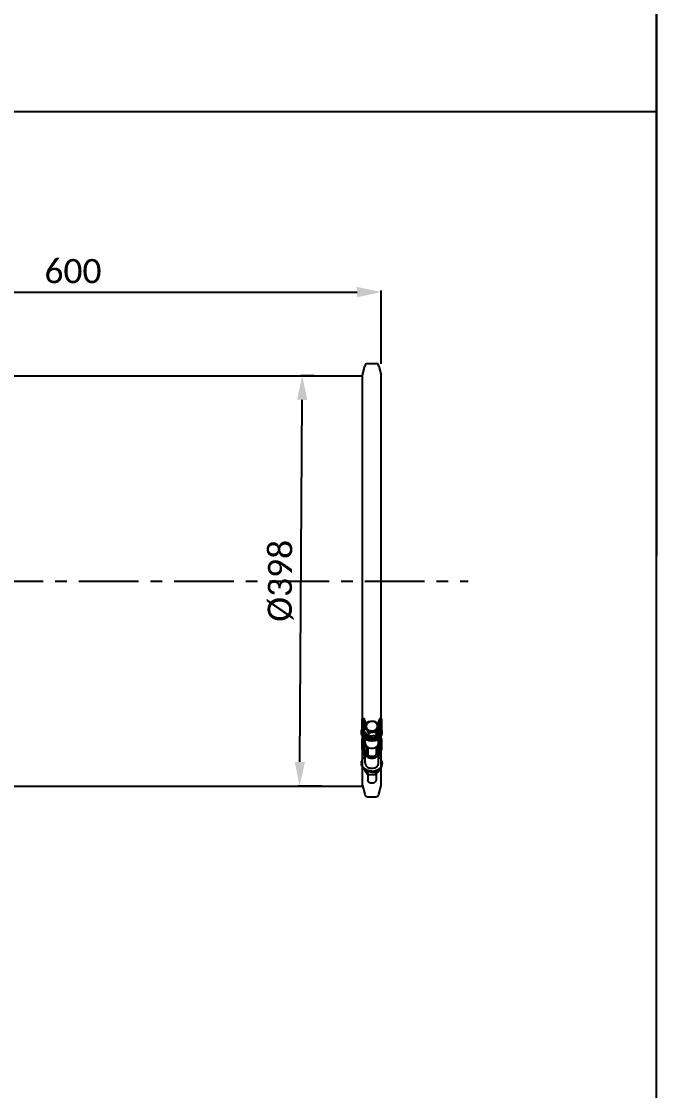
# Model space of a CAD drawing. Header units: millimetres. Extents: x 330 to 5284, y -2489 to 1657.
# Drawn here: x 2111 to 2727, y -1452 to -416 of the extents above; entities that cross this region are included whole.
import ezdxf

# ---------------------------------------------------------------- set-up
doc = ezdxf.new("R2010")
doc.units = ezdxf.units.MM
doc.header["$LTSCALE"] = 154
doc.header["$PDMODE"] = 3
doc.header["$PDSIZE"] = 8
doc.linetypes.add('CENTER', pattern=[0.6, 0.375, -0.075, 0.075, -0.075])
doc.layers.get('0').update_dxf_attribs({"linetype": 'CONTINUOUS'})
doc.layers.get('Defpoints').update_dxf_attribs({"linetype": 'CONTINUOUS'})
doc.layers.add('00_BUW_DATUM', color=7, linetype='CONTINUOUS')
doc.layers.add('02___PRT_ALL_AXES', color=7, linetype='CONTINUOUS')
doc.styles.get("Standard").update_dxf_attribs({"font": 'calibri.ttf'})
doc.dimstyles.new('DIMSTYLE_1', dxfattribs={"dimtxt": 23.333333, "dimasz": 23.333333, "dimexe": 1.5, "dimexo": 1, "dimgap": 0.875, "dimtad": 1, "dimdec": 0, "dimdsep": 46, "dimtxsty": 'Standard', "dimblk": '_FILLED', "dimblk1": '_FILLED', "dimblk2": '_FILLED', "dimcen": 0.09, "dimazin": 2, "dimtp": 0.01, "dimtm": 0.01, "dimtfac": 1, "dimtdec": 0, "dimtofl": 0, "dimtmove": 0, "dimatfit": 3, "dimldrblk": '_FILLED', "dimfxl": 1, "dimtolj": 1, "dimarcsym": 0})
doc.dimstyles.new('DIMSTYLE_5', dxfattribs={"dimtxt": 23.333333, "dimasz": 23.333333, "dimexe": 1.5, "dimexo": 1, "dimgap": 0.875, "dimtad": 1, "dimlfac": 0.15, "dimdsep": 46, "dimtxsty": 'Standard', "dimblk": '_FILLED', "dimblk1": '_FILLED', "dimblk2": '_FILLED', "dimcen": 0.09, "dimazin": 2, "dimtp": 0.01, "dimtm": 0.01, "dimtfac": 1, "dimtofl": 0, "dimtmove": 0, "dimatfit": 3, "dimldrblk": '_FILLED', "dimfxl": 1, "dimtolj": 1, "dimarcsym": 0})

# ---------------------------------------------------------------- blocks, each defined once
blk = doc.blocks.new('_FILLED')
at = {"color": 0, "linetype": 'ByBlock'}
blk.add_solid([(0, 0), (-1, 0.214), (-1, -0.214)], dxfattribs=at)
blk = doc.blocks.new('*D315')
at = {"color": 0, "lineweight": -2}
for p, q in [((1859.8, -753.8), (1859.8, -676.9)), ((1883.1, -678.4), (2436.8, -678.4)), ((2460.1, -747.8), (2460.1, -676.9))]:
    blk.add_line(p, q, dxfattribs=at)
at = {"layer": 'Defpoints', "color": 0}
for p in [(2460.1, -678.4), (1859.8, -754.8), (2460.1, -748.8)]:
    blk.add_point(p, dxfattribs=at)
at = {"color": 0, "linetype": 'ByBlock', "lineweight": -2, "xscale": 23.3333333333, "yscale": 23.3333333333, "zscale": 23.3333333333, "rotation": 180}
blk.add_blockref('_FILLED', (1859.8, -678.4), dxfattribs=at)
at = {"color": 0, "linetype": 'ByBlock', "lineweight": -2, "xscale": 23.3333333333, "yscale": 23.3333333333, "zscale": 23.3333333333}
blk.add_blockref('_FILLED', (2460.1, -678.4), dxfattribs=at)
at = {"color": 0, "insert": (2161.4, -646.4), "char_height": 23.333, "attachment_point": 2, "line_spacing_factor": 0.9}
blk.add_mtext('\\A1;{\\A1;600}', dxfattribs=at)
blk = doc.blocks.new('*D317')
at = {"color": 0, "linetype": 'ByBlock', "lineweight": -2}
for p, q in [((2395, -759.6), (2382.1, -759.5)), ((2381.2, -1133.8), (2383.4, -782.8)), ((2402.7, -1157.3), (2379.6, -1157.2))]:
    blk.add_line(p, q, dxfattribs=at)
at = {"layer": 'Defpoints', "color": 0}
for p in [(2383.6, -759.5), (2396, -759.6), (2403.7, -1157.3)]:
    blk.add_point(p, dxfattribs=at)
at = {"color": 0, "linetype": 'ByBlock', "lineweight": -2, "xscale": 23.3333333333, "yscale": 23.3333333333, "zscale": 23.3333333333}
for p, rotation in [((2383.6, -759.5), 89.6388969271), ((2381.1, -1157.2), 269.6388969270999)]:
    blk.add_blockref('_FILLED', p, dxfattribs=dict(at, rotation=rotation))
at = {"color": 0, "insert": (2350.3, -958.2), "char_height": 23.33, "attachment_point": 2, "rotation": 89.6389, "line_spacing_factor": 0.9}
blk.add_mtext('\\A1;%%C398', dxfattribs=at)

msp = doc.modelspace()

# ---------------------------------------------------------------- linework, layer by layer
at = {"color": 0, "linetype": 'Continuous'}
for p, q in [((2726.995, -503.375), (2726.995, 1650.816)), ((2726.777, -211.773), (2726.558, -2191.029)), ((2726.777, -2488.596), (2726.777, -211.773)), ((329.797, -503.375), (2726.995, -503.375)), ((2726.995, -2483.375), (2726.995, -503.375))]:
    msp.add_line(p, q, dxfattribs=at)
for p, q in [((329.797, -503.375), (2726.995, -503.375)), ((1971.844, -759.569), (2442.006, -759.569)), ((2443.467, -1091.65), (2441.547, -1092.103)), ((2441.547, -1092.103), (2444.01, -1098.559)), ((2441.547, -1101.826), (2441.547, -1092.103)), ((2445.485, -1096.94), (2443.467, -1091.65)), ((2458.647, -1091.65), (2456.621, -1096.96)), ((2458.104, -1098.559), (2460.567, -1092.103)), ((2460.567, -1092.103), (2458.647, -1091.65)), ((2460.567, -1101.826), (2460.567, -1092.103)), ((2441.547, -1101.826), (2441.64, -1102.069)), ((2442.557, -1103.294), (2442.557, -1104.388)), ((2443.59, -1103.928), (2443.59, -1100.897)), ((2448.015, -1108.746), (2443.59, -1103.928)), ((2444.01, -1099.085), (2444.01, -1098.559)), ((2448.015, -1108.746), (2448.015, -1105.716)), ((2455.482, -1108.112), (2448.015, -1108.746)), ((2458.524, -1102.659), (2455.482, -1108.112)), ((2455.482, -1108.112), (2455.482, -1105.081)), ((2458.104, -1098.978), (2458.104, -1098.559)), ((2458.524, -1102.659), (2458.524, -1099.628)), ((2459.557, -1103.294), (2459.557, -1104.388)), ((2460.472, -1102.075), (2460.567, -1101.826)), ((2443.467, -1111.097), (2441.547, -1111.55)), ((2441.547, -1111.55), (2444.01, -1118.006)), ((2441.547, -1121.274), (2441.547, -1111.55)), ((2444.557, -1113.955), (2443.467, -1111.097)), ((2444.01, -1127.73), (2444.01, -1118.006)), ((2444.557, -1115.327), (2444.557, -1111.629)), ((2458.647, -1111.097), (2457.557, -1113.955)), ((2457.557, -1115.327), (2457.557, -1111.636)), ((2458.104, -1118.006), (2460.567, -1111.55)), ((2458.104, -1127.73), (2458.104, -1118.006)), ((2460.567, -1111.55), (2458.647, -1111.097)), ((2460.567, -1121.274), (2460.567, -1111.55)), ((2441.547, -1121.274), (2444.01, -1127.73)), ((2444.557, -1134.774), (2444.557, -1125.051)), ((2447.057, -1119.384), (2447.057, -1126.658)), ((2455.057, -1119.384), (2455.057, -1126.658)), ((2457.557, -1134.774), (2457.557, -1125.051)), ((2458.104, -1127.73), (2460.567, -1121.274)), ((2447.057, -1145.842), (2447.057, -1151.305)), ((2455.057, -1145.567), (2455.057, -1151.305)), ((1958.806, -1157.306), (2442.217, -1157.306))]:
    msp.add_line(p, q)
at = {"linetype": 'CENTER'}
msp.add_line((1520.281, -958.437), (2544.488, -958.437), dxfattribs=at)
for centre, radius, start, end in [((2453.706, -1113.532), 19.421, 110.465782, 111.363171), ((2441.849, -1102.444), 4.445, 55.220633, 60.912457), ((2451.83, -1121.595), 16.913, 77.528922, 78.512913), ((2460.296, -1102.497), 4.507, 119.107339, 122.038589), ((2452.547, -1106.113), 8.981, 47.388133, 50.439832)]:
    msp.add_arc(centre, radius, start, end)
for points, knots in [([(2446.631, -1095.445), (2446.03, -1096.071), (2445.202, -1097.292), (2444.29, -1099.174), (2443.823, -1100.305), (2443.59, -1100.897)], [0, 0, 0, 0, 0.41517536, 0.69574876, 1, 1, 1, 1]), ([(2447.856, -1095.419), (2447.268, -1095.736), (2446.228, -1096.542), (2445.318, -1098.25), (2445.336, -1100.144), (2446.281, -1101.838), (2447.92, -1103.074), (2449.991, -1103.72), (2452.206, -1103.709), (2453.624, -1103.245), (2454.258, -1102.903)], [0, 0, 0, 0, 0.12519346, 0.23995322, 0.35024929, 0.46534218, 0.59096202, 0.72617756, 0.8650608, 1, 1, 1, 1]), ([(2454.098, -1094.81), (2452.93, -1094.552), (2450.469, -1094.284), (2448.072, -1094.905), (2446.915, -1095.336)], [0, 0, 0, 0, 0.49220417, 1, 1, 1, 1]), ([(2454.258, -1102.903), (2454.845, -1102.586), (2455.885, -1101.78), (2456.796, -1100.072), (2456.778, -1098.178), (2455.833, -1096.484), (2454.194, -1095.248), (2452.122, -1094.602), (2449.908, -1094.613), (2448.49, -1095.077), (2447.856, -1095.419)], [0, 0, 0, 0, 0.12519346, 0.23995322, 0.35024929, 0.46534218, 0.59096202, 0.72617756, 0.8650608, 1, 1, 1, 1]), ([(2458.524, -1099.628), (2458.183, -1099.082), (2457.497, -1098.037), (2456.397, -1096.644), (2455.266, -1095.562), (2454.473, -1095.025), (2454.098, -1094.81)], [0, 0, 0, 0, 0.29241106, 0.56718637, 0.80393895, 1, 1, 1, 1]), ([(2441.057, -1104.691), (2441.057, -1104.12), (2441.217, -1102.958), (2441.92, -1101.315), (2443.044, -1099.838), (2444.014, -1099.026), (2444.545, -1098.664)], [0, 0, 0, 0, 0.23688693, 0.47984642, 0.73346506, 1, 1, 1, 1]), ([(2457.519, -1110.752), (2456.777, -1111.251), (2455.119, -1112.064), (2452.393, -1112.668), (2449.565, -1112.651), (2446.85, -1112.013), (2444.455, -1110.797), (2442.565, -1109.088), (2441.535, -1107.322), (2441.125, -1105.827), (2441.057, -1105.068), (2441.057, -1104.691)], [0, 0, 0, 0, 0.12818157, 0.26175156, 0.39719448, 0.53054962, 0.65835345, 0.77856695, 0.89138481, 0.94600355, 1, 1, 1, 1]), ([(2457.195, -1110.145), (2456.242, -1110.787), (2454.599, -1111.498), (2452.278, -1111.915), (2449.878, -1111.979), (2447.511, -1111.505), (2445.409, -1110.511), (2444.05, -1109.55), (2442.941, -1108.398), (2442.127, -1107.094), (2441.639, -1105.685), (2441.5, -1104.225), (2441.717, -1102.771), (2442.28, -1101.381), (2443.163, -1100.108), (2443.925, -1099.381), (2444.344, -1099.05)], [0, 0, 0, 0, 0.13215517, 0.20104294, 0.27055538, 0.40735673, 0.47339875, 0.53693834, 0.597759, 0.65603435, 0.71235168, 0.76765499, 0.82308806, 0.87976815, 0.93857017, 1, 1, 1, 1]), ([(2444.274, -1099.226), (2444.003, -1099.51), (2443.516, -1100.116), (2442.968, -1101.125), (2442.632, -1102.194), (2442.557, -1102.93), (2442.557, -1103.294)], [0, 0, 0, 0, 0.26087112, 0.51287247, 0.7582272, 1, 1, 1, 1]), ([(2442.557, -1103.294), (2442.557, -1103.786), (2442.697, -1104.789), (2443.312, -1106.204), (2444.294, -1107.472), (2445.14, -1108.164), (2445.603, -1108.471)], [0, 0, 0, 0, 0.23659761, 0.47942776, 0.73315803, 1, 1, 1, 1]), ([(2445.603, -1109.565), (2445.14, -1109.258), (2444.294, -1108.566), (2443.312, -1107.298), (2442.697, -1105.883), (2442.557, -1104.88), (2442.557, -1104.387)], [0, 0, 0, 0, 0.2668436, 0.52057259, 0.76340197, 1, 1, 1, 1]), ([(2443.59, -1100.897), (2443.964, -1101.112), (2444.757, -1101.65), (2445.889, -1102.731), (2446.988, -1104.124), (2447.675, -1105.169), (2448.015, -1105.716)], [0, 0, 0, 0, 0.19606033, 0.43280373, 0.70759302, 1, 1, 1, 1]), ([(2445.603, -1108.471), (2446.484, -1109.056), (2448.52, -1109.915), (2451.267, -1110.142), (2453.447, -1109.816), (2455.468, -1109.175), (2456.835, -1108.328), (2457.576, -1107.625)], [0, 0, 0, 0, 0.24733926, 0.50535707, 0.63443547, 0.76094543, 1, 1, 1, 1]), ([(2457.576, -1108.719), (2456.835, -1109.422), (2455.468, -1110.269), (2453.447, -1110.91), (2451.267, -1111.236), (2448.52, -1111.009), (2446.484, -1110.15), (2445.603, -1109.565)], [0, 0, 0, 0, 0.23905456, 0.36556453, 0.49464292, 0.75266073, 1, 1, 1, 1]), ([(2448.015, -1105.716), (2449.161, -1105.268), (2450.97, -1104.752), (2453.42, -1104.728), (2454.62, -1104.904), (2455.198, -1105.021)], [0, 0, 0, 0, 0.50450138, 0.75791743, 1, 1, 1, 1]), ([(2455.482, -1105.081), (2455.715, -1104.489), (2456.183, -1103.357), (2457.094, -1101.476), (2457.923, -1100.255), (2458.524, -1099.628)], [0, 0, 0, 0, 0.30425572, 0.58481445, 1, 1, 1, 1]), ([(2457.195, -1110.145), (2457.648, -1109.841), (2458.483, -1109.166), (2459.494, -1107.954), (2460.198, -1106.606), (2460.565, -1105.17), (2460.577, -1103.703), (2460.234, -1102.263), (2459.552, -1100.908), (2458.904, -1100.11), (2458.539, -1099.739)], [0, 0, 0, 0, 0.13494974, 0.2640494, 0.38800553, 0.50837789, 0.62741127, 0.74761766, 0.87127328, 1, 1, 1, 1]), ([(2457.519, -1110.752), (2458.057, -1110.391), (2459.04, -1109.577), (2460.181, -1108.093), (2460.894, -1106.439), (2461.057, -1105.267), (2461.057, -1104.691)], [0, 0, 0, 0, 0.26669551, 0.52037178, 0.76326387, 1, 1, 1, 1]), ([(2457.576, -1107.625), (2457.886, -1107.331), (2458.446, -1106.699), (2459.079, -1105.626), (2459.469, -1104.479), (2459.557, -1103.686), (2459.557, -1103.293)], [0, 0, 0, 0, 0.26218986, 0.51452829, 0.75932184, 1, 1, 1, 1]), ([(2459.557, -1104.387), (2459.557, -1104.78), (2459.469, -1105.573), (2459.079, -1106.72), (2458.446, -1107.793), (2457.886, -1108.424), (2457.576, -1108.719)], [0, 0, 0, 0, 0.24067816, 0.48547171, 0.73781014, 1, 1, 1, 1]), ([(2459.557, -1103.293), (2459.557, -1102.734), (2459.374, -1101.589), (2458.856, -1100.556), (2458.531, -1100.078)], [0, 0, 0, 0, 0.49178498, 1, 1, 1, 1]), ([(2461.057, -1104.691), (2461.057, -1104.22), (2460.949, -1103.265), (2460.47, -1101.888), (2459.693, -1100.604), (2459.007, -1099.852), (2458.628, -1099.503)], [0, 0, 0, 0, 0.24033386, 0.48495188, 0.73740503, 1, 1, 1, 1]), ([(2444.01, -1118.006), (2444.292, -1118.164), (2444.811, -1118.529), (2445.422, -1119.229), (2445.808, -1120.03), (2445.896, -1120.605), (2445.896, -1120.887)], [0, 0, 0, 0, 0.2688994, 0.5233878, 0.76537017, 1, 1, 1, 1]), ([(2444.557, -1115.327), (2444.557, -1115.665), (2444.643, -1116.352), (2445.022, -1117.333), (2445.634, -1118.232), (2446.744, -1119.297), (2448.573, -1120.238), (2451.057, -1120.617), (2453.541, -1120.238), (2455.369, -1119.297), (2456.48, -1118.232), (2457.092, -1117.333), (2457.471, -1116.352), (2457.557, -1115.665), (2457.557, -1115.327)], [0, 0, 0, 0, 0.05540572, 0.11200347, 0.17073952, 0.23215734, 0.36250142, 0.5, 0.63749858, 0.76784266, 0.82926048, 0.88799653, 0.94459428, 1, 1, 1, 1]), ([(2456.217, -1120.887), (2456.217, -1120.605), (2456.306, -1120.03), (2456.692, -1119.229), (2457.302, -1118.529), (2457.822, -1118.164), (2458.104, -1118.006)], [0, 0, 0, 0, 0.23462983, 0.4766122, 0.7311006, 1, 1, 1, 1]), ([(2444.01, -1127.73), (2444.059, -1127.757), (2444.249, -1127.868), (2444.432, -1127.993), (2444.562, -1128.094)], [0, 0, 0, 0, 0.25308946, 1, 1, 1, 1]), ([(2445.353, -1122.574), (2445.101, -1122.942), (2444.698, -1123.737), (2444.557, -1124.62), (2444.557, -1125.051)], [0, 0, 0, 0, 0.50834192, 1, 1, 1, 1]), ([(2444.557, -1125.051), (2444.557, -1125.389), (2444.643, -1126.076), (2445.022, -1127.057), (2445.634, -1127.956), (2446.744, -1129.021), (2448.573, -1129.962), (2451.057, -1130.341), (2453.541, -1129.962), (2455.369, -1129.021), (2456.48, -1127.956), (2457.092, -1127.057), (2457.471, -1126.076), (2457.557, -1125.389), (2457.557, -1125.051)], [0, 0, 0, 0, 0.05540572, 0.11200347, 0.17073952, 0.23215734, 0.36250142, 0.5, 0.63749858, 0.76784266, 0.82926048, 0.88799653, 0.94459428, 1, 1, 1, 1]), ([(2445.896, -1120.887), (2445.896, -1121.181), (2445.8, -1121.782), (2445.526, -1122.324), (2445.353, -1122.574)], [0, 0, 0, 0, 0.49164701, 1, 1, 1, 1]), ([(2446.557, -1125.05), (2446.557, -1124.769), (2446.644, -1124.195), (2446.891, -1123.671), (2447.048, -1123.427)], [0, 0, 0, 0, 0.49246731, 1, 1, 1, 1]), ([(2455.557, -1125.05), (2455.557, -1125.284), (2455.497, -1125.76), (2455.142, -1126.68), (2454.263, -1127.689), (2452.778, -1128.449), (2451.057, -1128.714), (2449.336, -1128.449), (2447.851, -1127.689), (2446.971, -1126.68), (2446.616, -1125.76), (2446.557, -1125.284), (2446.557, -1125.05)], [0, 0, 0, 0, 0.05547929, 0.11215108, 0.23180355, 0.36231916, 0.5, 0.63768084, 0.76819645, 0.88784892, 0.94452071, 1, 1, 1, 1]), ([(2455.066, -1123.427), (2455.222, -1123.671), (2455.47, -1124.195), (2455.557, -1124.769), (2455.557, -1125.05)], [0, 0, 0, 0, 0.50753269, 1, 1, 1, 1]), ([(2456.76, -1122.574), (2456.588, -1122.324), (2456.314, -1121.782), (2456.217, -1121.181), (2456.217, -1120.887)], [0, 0, 0, 0, 0.50835299, 1, 1, 1, 1]), ([(2457.557, -1125.051), (2457.557, -1124.62), (2457.415, -1123.737), (2457.013, -1122.942), (2456.76, -1122.574)], [0, 0, 0, 0, 0.49165808, 1, 1, 1, 1]), ([(2457.552, -1128.094), (2457.595, -1128.061), (2457.772, -1127.929), (2457.959, -1127.811), (2458.104, -1127.73)], [0, 0, 0, 0, 0.24696128, 1, 1, 1, 1]), ([(2451.056, -1143.627), (2449.765, -1143.627), (2447.232, -1143.242), (2444.422, -1141.794), (2442.713, -1140.156), (2441.772, -1138.772), (2441.189, -1137.263), (2441.057, -1136.206), (2441.057, -1135.686)], [0, 0, 0, 0, 0.27499802, 0.53568545, 0.65852063, 0.77599232, 0.88918772, 1, 1, 1, 1]), ([(2444.557, -1134.775), (2444.557, -1135.113), (2444.643, -1135.799), (2445.022, -1136.78), (2445.634, -1137.68), (2446.451, -1138.464), (2447.443, -1139.104), (2448.958, -1139.743), (2450.217, -1139.936), (2451.057, -1139.936)], [0, 0, 0, 0, 0.11069919, 0.22378, 0.3411331, 0.46384431, 0.59210304, 0.72528142, 1, 1, 1, 1]), ([(2451.056, -1143.627), (2452.348, -1143.627), (2454.881, -1143.242), (2457.691, -1141.794), (2459.4, -1140.156), (2460.341, -1138.772), (2460.924, -1137.263), (2461.057, -1136.206), (2461.057, -1135.686)], [0, 0, 0, 0, 0.27499756, 0.53568652, 0.65852222, 0.77599387, 0.88918867, 1, 1, 1, 1]), ([(2451.057, -1139.936), (2451.896, -1139.936), (2453.156, -1139.743), (2454.671, -1139.104), (2455.662, -1138.464), (2456.48, -1137.68), (2457.092, -1136.78), (2457.471, -1135.799), (2457.557, -1135.113), (2457.557, -1134.775)], [0, 0, 0, 0, 0.27471858, 0.40789696, 0.53615569, 0.6588669, 0.77622, 0.88930081, 1, 1, 1, 1]), ([(2451.057, -1143.834), (2450.195, -1143.834), (2448.494, -1143.63), (2446.892, -1143.01), (2446.164, -1142.604)], [0, 0, 0, 0, 0.50836303, 1, 1, 1, 1]), ([(2455.949, -1142.604), (2455.222, -1143.01), (2453.62, -1143.63), (2451.919, -1143.834), (2451.057, -1143.834)], [0, 0, 0, 0, 0.49163753, 1, 1, 1, 1]), ([(2453.304, -1153.932), (2452.688, -1154.265), (2451.273, -1154.627), (2449.496, -1154.33), (2448.298, -1153.658), (2447.605, -1152.986), (2447.16, -1152.183), (2447.057, -1151.592), (2447.057, -1151.305)], [0, 0, 0, 0, 0.26437599, 0.53160237, 0.65878397, 0.77857257, 0.89141546, 1, 1, 1, 1]), ([(2455.057, -1151.305), (2455.057, -1151.563), (2454.974, -1152.091), (2454.486, -1153.09), (2453.809, -1153.66), (2453.304, -1153.932)], [0, 0, 0, 0, 0.23519532, 0.47798132, 1, 1, 1, 1])]:
    msp.add_open_spline(points, degree=3, knots=knots)
at = {"layer": '00_BUW_DATUM'}
for p, q in [((2441.057, -1105.603), (2441.057, -1104.691)), ((2461.057, -1105.603), (2461.057, -1104.691)), ((2441.057, -1134.774), (2441.057, -1135.686)), ((2461.057, -1134.774), (2461.057, -1135.686)), ((2446.84, -1142.942), (2446.84, -1145.794)), ((2454.325, -1143.314), (2454.325, -1146.229)), ((2458.542, -1140.944), (2458.542, -1141.298))]:
    msp.add_line(p, q, dxfattribs=at)
for centre, start, end in [((2447.396, -1134.773), 180.013185, 188.212976), ((2454.718, -1134.773), 351.787138, 359.986807)]:
    msp.add_arc(centre, 6.339, start, end, dxfattribs=at)
for points, knots in [([(2457.519, -1111.664), (2456.777, -1112.162), (2455.118, -1112.976), (2452.393, -1113.579), (2449.565, -1113.562), (2446.85, -1112.924), (2444.455, -1111.709), (2442.565, -1109.999), (2441.535, -1108.233), (2441.125, -1106.738), (2441.057, -1105.979), (2441.057, -1105.603)], [0, 0, 0, 0, 0.12818165, 0.26175174, 0.39719473, 0.53054988, 0.65835366, 0.77856706, 0.89138482, 0.94600355, 1, 1, 1, 1]), ([(2457.519, -1111.664), (2458.056, -1111.302), (2459.04, -1110.489), (2460.181, -1109.005), (2460.894, -1107.35), (2461.057, -1106.178), (2461.057, -1105.603)], [0, 0, 0, 0, 0.26668897, 0.5203714, 0.76326395, 1, 1, 1, 1]), ([(2441.057, -1134.774), (2441.057, -1134.202), (2441.217, -1133.038), (2441.922, -1131.393), (2443.049, -1129.915), (2444.022, -1129.103), (2444.554, -1128.741)], [0, 0, 0, 0, 0.23686088, 0.47980988, 0.73344567, 1, 1, 1, 1]), ([(2461.057, -1134.774), (2461.057, -1134.202), (2460.896, -1133.038), (2460.192, -1131.393), (2459.064, -1129.915), (2458.092, -1129.103), (2457.559, -1128.741)], [0, 0, 0, 0, 0.23686097, 0.47981, 0.73344576, 1, 1, 1, 1]), ([(2451.056, -1142.716), (2449.856, -1142.716), (2447.498, -1142.381), (2444.836, -1141.128), (2443.139, -1139.697), (2442.146, -1138.474), (2441.446, -1137.125), (2441.191, -1136.16), (2441.122, -1135.678)], [0, 0, 0, 0, 0.27286782, 0.53336065, 0.656861, 0.7752722, 0.8892145, 1, 1, 1, 1]), ([(2451.056, -1142.716), (2452.256, -1142.716), (2454.615, -1142.382), (2457.277, -1141.129), (2458.974, -1139.697), (2459.968, -1138.475), (2460.667, -1137.125), (2460.922, -1136.161), (2460.992, -1135.678)], [0, 0, 0, 0, 0.27286729, 0.53336149, 0.65686235, 0.77527359, 0.88921539, 1, 1, 1, 1]), ([(2445.206, -1143.464), (2445.102, -1143.294), (2444.679, -1142.58), (2444.287, -1141.848), (2443.999, -1141.285)], [0, 0, 0, 0, 0.23921474, 1, 1, 1, 1]), ([(2446.84, -1145.794), (2446.559, -1145.446), (2445.986, -1144.689), (2445.467, -1143.893), (2445.206, -1143.464)], [0, 0, 0, 0, 0.47069039, 1, 1, 1, 1]), ([(2450.583, -1146.364), (2449.949, -1146.328), (2448.692, -1146.188), (2447.452, -1145.937), (2446.84, -1145.794)], [0, 0, 0, 0, 0.50209268, 1, 1, 1, 1]), ([(2454.325, -1146.229), (2453.71, -1146.301), (2452.464, -1146.408), (2451.212, -1146.401), (2450.583, -1146.364)], [0, 0, 0, 0, 0.49540491, 1, 1, 1, 1]), ([(2456.434, -1144.117), (2456.094, -1144.514), (2455.418, -1145.247), (2454.684, -1145.921), (2454.325, -1146.229)], [0, 0, 0, 0, 0.52509879, 1, 1, 1, 1]), ([(2458.542, -1141.298), (2458.372, -1141.55), (2457.707, -1142.517), (2456.999, -1143.456), (2456.434, -1144.117)], [0, 0, 0, 0, 0.25919656, 1, 1, 1, 1])]:
    msp.add_open_spline(points, degree=3, knots=knots, dxfattribs=at)
at = {"layer": '02___PRT_ALL_AXES'}
for p, q in [((2442.006, -758.826), (2444.2, -750.134)), ((2447.303, -747.717), (2454.811, -747.717)), ((2457.913, -750.134), (2460.108, -758.826)), ((2442.006, -1157.306), (2442.006, -758.826)), ((2460.108, -1156.47), (2460.108, -758.826)), ((2443.186, -1110.498), (2442.006, -1110.742)), ((2442.206, -1111.395), (2442.006, -1110.742)), ((2442.006, -1111.442), (2442.006, -1110.742)), ((2444.557, -1113.668), (2443.74, -1111.015)), ((2458.378, -1111.002), (2457.557, -1113.668)), ((2458.922, -1110.497), (2460.108, -1110.742)), ((2460.108, -1110.742), (2459.907, -1111.395)), ((2460.108, -1111.442), (2460.108, -1108.967)), ((2442.006, -1131.416), (2442.006, -1122.476)), ((2460.108, -1131.416), (2460.108, -1122.476)), ((2442.006, -1156.47), (2442.006, -1139.05)), ((2460.108, -1156.47), (2460.108, -1139.05)), ((2442.006, -1156.47), (2444.2, -1165.162)), ((2457.913, -1165.162), (2460.108, -1156.47)), ((2447.303, -1167.578), (2454.811, -1167.578))]:
    msp.add_line(p, q, dxfattribs=at)
for centre, start, end in [((2447.303, -750.917), 90, 165.827662), ((2454.811, -750.917), 14.172338, 90), ((2447.303, -1164.378), 194.172338, 270), ((2454.811, -1164.378), 270, 345.827662)]:
    msp.add_arc(centre, 3.2, start, end, dxfattribs=at)

# ---------------------------------------------------------------- dimensions: what is measured, and where the dimension line sits
dim = msp.add_linear_dim(base=(2460.108, -678.395), p1=(1859.806, -754.811), p2=(2460.108, -748.826), text='{\\A1;<>}', dimstyle='DIMSTYLE_1', override={"dimtxsty": 'Standard'})
dim.commit()
dim.dimension.update_dxf_attribs({"geometry": '*D315', "text_midpoint": (2161.356, -678.395), "dimtype": 160})
at = {"linetype": 'ByBlock'}
dim = msp.add_linear_dim(base=(2383.574, -759.491), p1=(2403.688, -1157.306), p2=(2396.034, -759.569), angle=89.638897, text='%%C398', dimstyle='DIMSTYLE_5', override={"dimtxsty": 'Standard'}, dxfattribs=at)
dim.commit()
dim.dimension.update_dxf_attribs({"geometry": '*D317', "text_midpoint": (2382.321, -958.437), "dimtype": 160})

doc.saveas('drawing.dxf')
